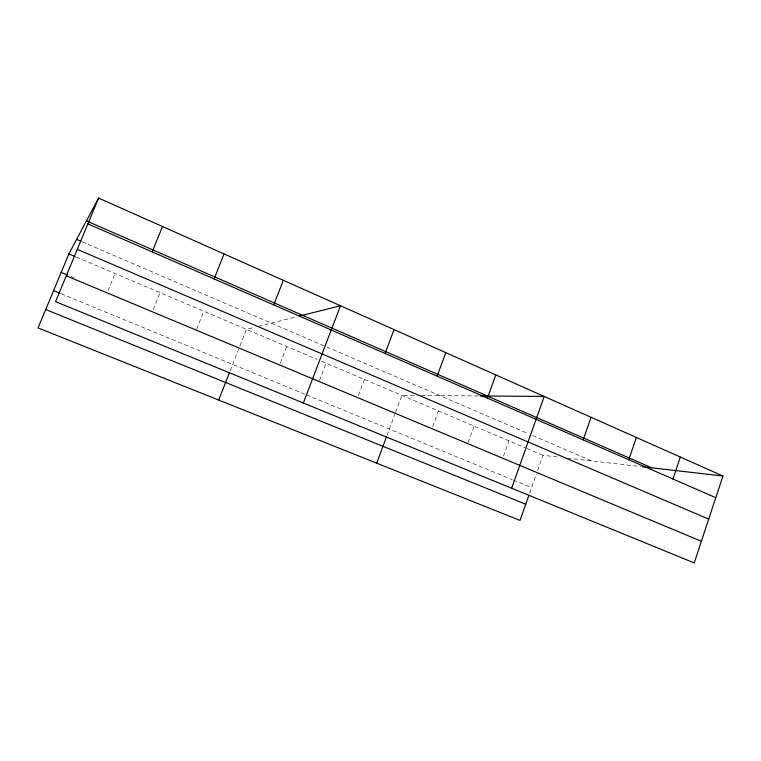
<?xml version="1.0" encoding="UTF-8"?>
<svg xmlns="http://www.w3.org/2000/svg" width="761" height="761" viewBox="0 0 761 761"><rect width="100%" height="100%" fill="white"/><g stroke="black" fill="none" stroke-linecap="round" stroke-linejoin="round"><path stroke-width="0.57" stroke-dasharray="3.81 2.85" d="M529.637 493.166L536.486 473.723M537.618 470.498L542.973 455.306L559.278 457.19M503.459 456.191L508.928 440.847M468.082 442.645L474.084 426.046M432.648 426.607L438.403 410.892M386.978 435.511L394.759 414.536M395.587 412.31L401.865 395.368L414.365 395.463M358.402 395.511L364.433 379.463M319.477 380.471L326.079 363.168M280.419 362.854L286.754 346.464M230.174 370.807L238.659 349.185M239.943 345.903L246.431 329.342L255.04 327.182M196.699 329.094L203.805 311.23M153.17 309.641L160.038 292.633M108.024 290.731L115.073 273.532M258.264 326.374L297.037 316.662M421.214 395.511L479.05 395.948M567.43 458.122L641.257 466.617M61.165 293.756L305.475 394.445M306.55 394.892L512.286 479.687M513.361 480.124L531.587 487.639M70.887 276.452L74.131 277.803M76.395 257.104L317.337 359.458M321.703 361.313L525.946 448.077M527.012 448.533L542.973 455.306M81.998 241.732L528.429 433.722M532.7 435.558L591.649 460.909"/><path stroke-width="1.14" d="M722.95 476.015L694.213 562.931L55.543 301.622L98.588 198.069L722.95 476.015L642.427 466.75M672.962 479.021L680.344 457.047M628.776 459.758L636.396 437.48M583.183 439.868L591.04 417.294M528.857 495.382L520.039 520.41L38.05 327.915L68.871 253.908L98.588 198.069M511.668 488.239L544.201 396.443L480.239 395.958M487.43 398.108L495.811 374.897M437.128 376.172L445.784 352.628M376.714 463.173L386.569 436.595M385.095 353.485L394.046 329.599M303.344 403.007L340.5 305.76L299.235 316.11M273.751 304.923L283.349 280.324M218.711 400.067L229.346 372.938M214.107 278.916L224.057 253.927M152.19 251.91L162.512 226.531M45.717 309.508L525.737 504.239M53.574 290.635L60.081 293.318M61.175 272.39L67.653 275.101M66.274 275.805L701.366 541.29M68.871 253.908L75.32 256.647M77.27 249.361L708.7 519.116M76.595 239.401L80.923 241.266M86.44 220.89L651.758 467.825M87.867 223.858L715.778 497.694"/></g></svg>
